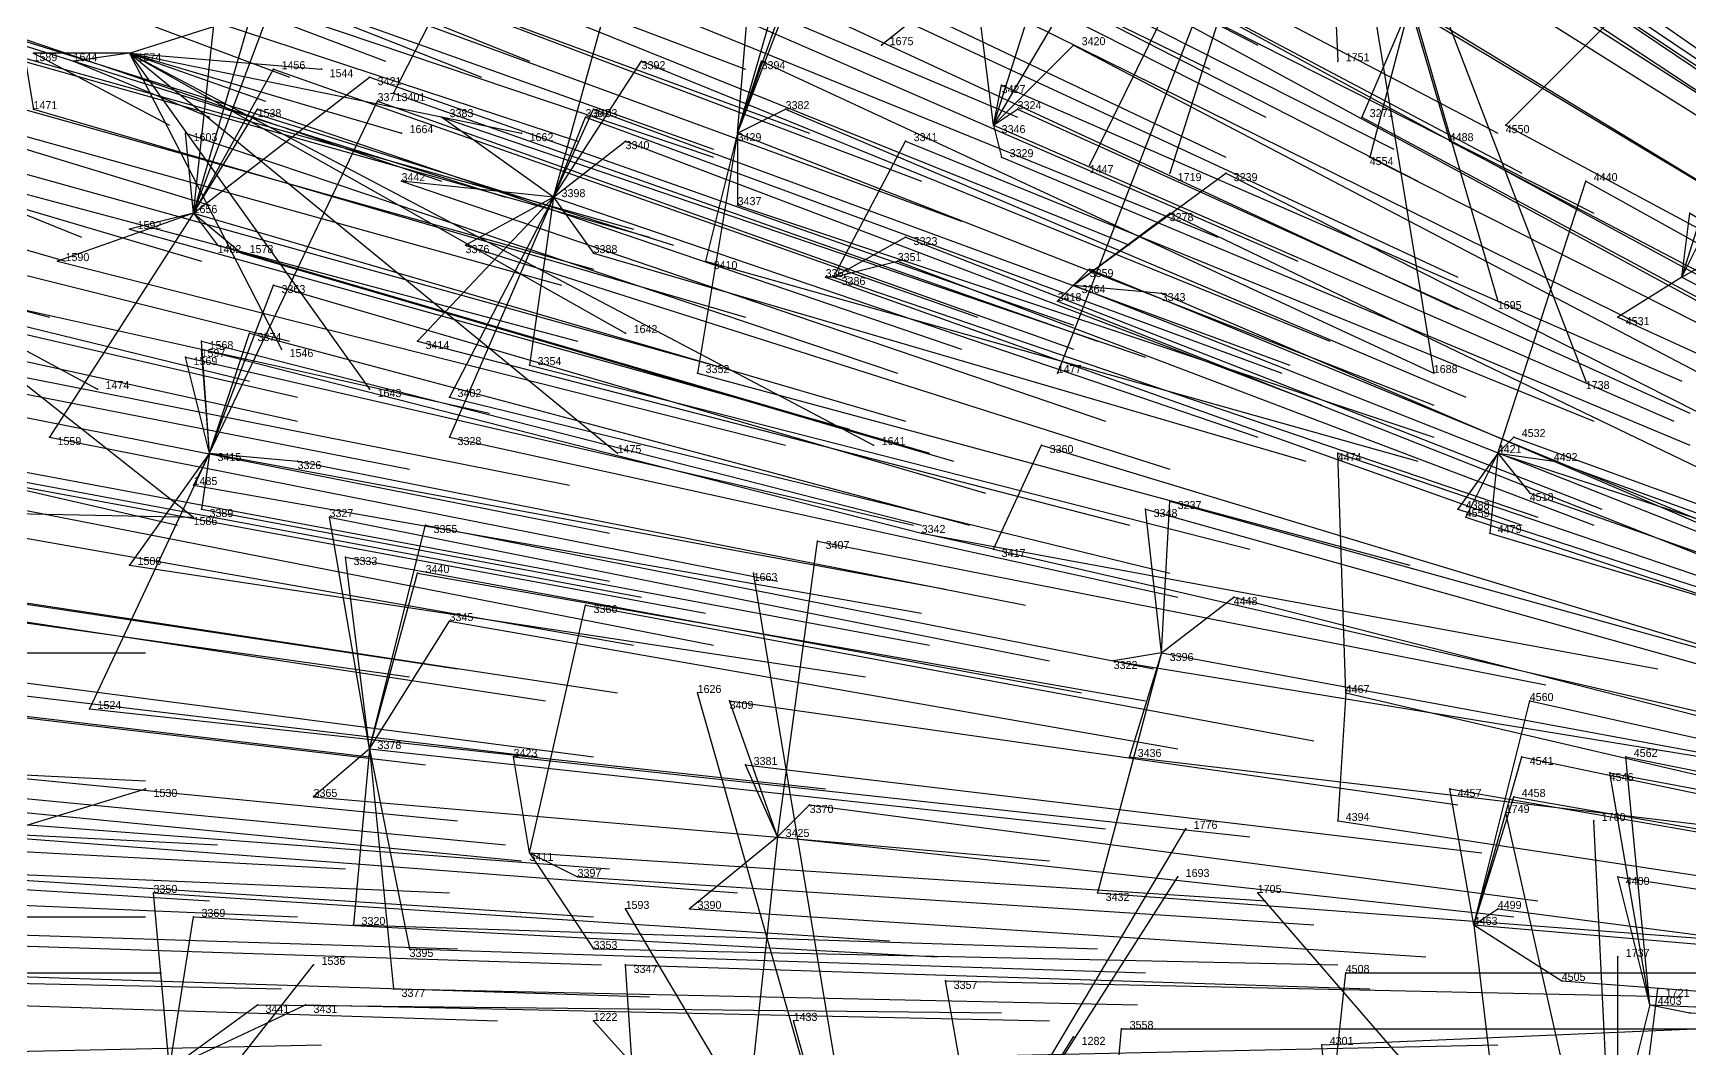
# Model space of a CAD drawing. Extents: x -0.5 to 0.59, y -0.5 to 0.58.
# Drawn here: x -0.388 to -0.181, y -0.0005 to 0.1265 of the extents above; entities that cross this region are included whole.
import ezdxf

# ---------------------------------------------------------------- set-up
doc = ezdxf.new("R2010")
doc.units = 0
for name, color, linetype in [('Facilities', 3, 'CONTINUOUS'), ('Facilities_lines', 3, 'CONTINUOUS'), ('Normals', 1, 'CONTINUOUS'), ('Source_points', 5, 'CONTINUOUS'), ('Text', 3, 'CONTINUOUS')]:
    doc.layers.add(name, color=color, linetype=linetype)

msp = doc.modelspace()

# ---------------------------------------------------------------- linework, layer by layer
at = {"layer": 'Facilities', "color": 3}
for p in [(-0.376, 0.124, -1.25), (-0.3, 0.114, -0.803), (-0.268, 0.115, -0.728), (-0.323, 0.106, -0.849), (-0.368, 0.104, -0.958), (-0.288, 0.096, -0.759), (-0.182, 0.096, -0.514), (-0.258, 0.095, -0.687), (-0.366, 0.074, -0.933), (-0.205, 0.074, -0.546), (-0.268, 0.062, -0.687), (-0.247, 0.049, -0.629), (-0.224, 0.044, -0.571), (-0.346, 0.037, -0.87), (-0.295, 0.026, -0.74), (-0.326, 0.024, -0.818), (-0.208, 0.015, -0.522), (-0.186, 0.005, -0.464)]:
    msp.add_point(p, dxfattribs=at)
at = {"layer": 'Facilities_lines', "color": 3}
for p, q in [((-0.318, 0.168, -0.898), (-0.343, 0.119, -0.906)), ((-0.227, 0.169, -1.25), (-0.282, 0.125, -1.25)), ((-0.227, 0.169, -1.25), (-0.26, 0.084, -1.25)), ((-0.227, 0.169, -1.25), (-0.256, 0.11, -1.25)), ((-0.227, 0.169, -1.25), (-0.246, 0.109, -1.25)), ((-0.227, 0.169, -1.25), (-0.213, 0.084, -1.25)), ((-0.227, 0.169, -1.25), (-0.205, 0.093, -1.25)), ((-0.227, 0.169, -1.25), (-0.194, 0.083, -1.25)), ((-0.227, 0.169, -1.25), (-0.225, 0.123, -1.25)), ((-0.368, 0.104, -0.958), (-0.35, 0.152, -0.955)), ((-0.3, 0.114, -0.803), (-0.285, 0.153, -0.807)), ((-0.3, 0.114, -0.803), (-0.297, 0.15, -0.832)), ((-0.392, 0.141, -1.04), (-0.388, 0.117, -1.014)), ((-0.368, 0.104, -0.958), (-0.364, 0.141, -0.976)), ((-0.178, 0.141, -0.568), (-0.204, 0.115, -0.586)), ((-0.268, 0.115, -0.728), (-0.261, 0.137, -0.737)), ((-0.268, 0.115, -0.728), (-0.255, 0.137, -0.724)), ((-0.368, 0.104, -0.958), (-0.359, 0.135, -0.959)), ((-0.323, 0.106, -0.849), (-0.315, 0.135, -0.858)), ((-0.3, 0.114, -0.803), (-0.294, 0.135, -0.81)), ((-0.376, 0.124, -1.25), (-0.354, 0.131, -1.25)), ((-0.3, 0.114, -0.803), (-0.294, 0.131, -0.805)), ((-0.268, 0.115, -0.728), (-0.27, 0.131, -0.749)), ((-0.216, 0.13, -0.63), (-0.222, 0.116, -0.625)), ((-0.216, 0.13, -0.63), (-0.221, 0.111, -0.618)), ((-0.216, 0.13, -0.63), (-0.211, 0.113, -0.6)), ((-0.268, 0.115, -0.728), (-0.258, 0.125, -0.717)), ((-0.376, 0.124, -1.25), (-0.388, 0.124, -1.25)), ((-0.376, 0.124, -1.25), (-0.383, 0.123, -1.25)), ((-0.376, 0.124, -1.25), (-0.315, 0.074, -1.25)), ((-0.376, 0.124, -1.25), (-0.357, 0.087, -1.25)), ((-0.376, 0.124, -1.25), (-0.352, 0.122, -1.25)), ((-0.376, 0.124, -1.25), (-0.283, 0.075, -1.25)), ((-0.376, 0.124, -1.25), (-0.314, 0.089, -1.25)), ((-0.376, 0.124, -1.25), (-0.346, 0.082, -1.25)), ((-0.376, 0.124, -1.25), (-0.327, 0.114, -1.25)), ((-0.376, 0.124, -1.25), (-0.342, 0.114, -1.25)), ((-0.323, 0.106, -0.849), (-0.312, 0.123, -0.838)), ((-0.3, 0.114, -0.803), (-0.297, 0.123, -0.804)), ((-0.368, 0.104, -0.958), (-0.358, 0.122, -0.945)), ((-0.368, 0.104, -0.958), (-0.346, 0.121, -0.916)), ((-0.268, 0.115, -0.728), (-0.267, 0.12, -0.732)), ((-0.368, 0.104, -0.958), (-0.36, 0.117, -0.946)), ((-0.366, 0.074, -0.933), (-0.345, 0.118, -0.913)), ((-0.323, 0.106, -0.849), (-0.337, 0.116, -0.89)), ((-0.323, 0.106, -0.849), (-0.318, 0.117, -0.847)), ((-0.323, 0.106, -0.849), (-0.319, 0.116, -0.85)), ((-0.3, 0.114, -0.803), (-0.294, 0.117, -0.792)), ((-0.268, 0.115, -0.728), (-0.265, 0.117, -0.725)), ((-0.368, 0.104, -0.958), (-0.369, 0.114, -0.964)), ((-0.3, 0.114, -0.803), (-0.305, 0.084, -0.791)), ((-0.3, 0.114, -0.803), (-0.304, 0.098, -0.798)), ((-0.3, 0.114, -0.803), (-0.3, 0.105, -0.796)), ((-0.268, 0.115, -0.728), (-0.267, 0.111, -0.722)), ((-0.182, 0.096, -0.514), (-0.176, 0.115, -0.524)), ((-0.323, 0.106, -0.849), (-0.314, 0.113, -0.835)), ((-0.288, 0.096, -0.759), (-0.279, 0.113, -0.752)), ((-0.323, 0.106, -0.849), (-0.342, 0.108, -0.897)), ((-0.258, 0.095, -0.687), (-0.239, 0.109, -0.656)), ((-0.205, 0.074, -0.546), (-0.194, 0.108, -0.554)), ((-0.323, 0.106, -0.849), (-0.34, 0.088, -0.878)), ((-0.323, 0.106, -0.849), (-0.336, 0.076, -0.86)), ((-0.323, 0.106, -0.849), (-0.336, 0.081, -0.863)), ((-0.323, 0.106, -0.849), (-0.334, 0.1, -0.873)), ((-0.323, 0.106, -0.849), (-0.326, 0.085, -0.842)), ((-0.323, 0.106, -0.849), (-0.318, 0.099, -0.833)), ((-0.368, 0.104, -0.958), (-0.386, 0.076, -0.983)), ((-0.368, 0.104, -0.958), (-0.385, 0.098, -0.992)), ((-0.368, 0.104, -0.958), (-0.376, 0.102, -0.974)), ((-0.368, 0.104, -0.958), (-0.365, 0.1, -0.947)), ((-0.368, 0.104, -0.958), (-0.362, 0.099, -0.937)), ((-0.258, 0.095, -0.687), (-0.246, 0.104, -0.668)), ((-0.182, 0.096, -0.514), (-0.178, 0.104, -0.515)), ((-0.182, 0.096, -0.514), (-0.181, 0.104, -0.521)), ((-0.288, 0.096, -0.759), (-0.279, 0.101, -0.741)), ((-0.182, 0.096, -0.514), (-0.175, 0.1, -0.504)), ((-0.288, 0.096, -0.759), (-0.28, 0.098, -0.742)), ((-0.406, 0.096, -1.25), (-0.38, 0.082, -1.25)), ((-0.406, 0.096, -1.25), (-0.368, 0.066, -1.25)), ((-0.288, 0.096, -0.759), (-0.289, 0.096, -0.762)), ((-0.258, 0.095, -0.687), (-0.256, 0.097, -0.685)), ((-0.182, 0.096, -0.514), (-0.19, 0.091, -0.526)), ((-0.366, 0.074, -0.933), (-0.358, 0.095, -0.925)), ((-0.258, 0.095, -0.687), (-0.26, 0.093, -0.691)), ((-0.258, 0.095, -0.687), (-0.247, 0.094, -0.661)), ((-0.366, 0.074, -0.933), (-0.367, 0.088, -0.942)), ((-0.366, 0.074, -0.933), (-0.367, 0.087, -0.944)), ((-0.366, 0.074, -0.933), (-0.361, 0.089, -0.929)), ((-0.366, 0.074, -0.933), (-0.369, 0.086, -0.947)), ((-0.268, 0.062, -0.687), (-0.262, 0.075, -0.68)), ((-0.205, 0.074, -0.546), (-0.203, 0.076, -0.541)), ((-0.366, 0.074, -0.933), (-0.381, 0.042, -0.958)), ((-0.366, 0.074, -0.933), (-0.376, 0.06, -0.951)), ((-0.366, 0.074, -0.933), (-0.368, 0.07, -0.938)), ((-0.366, 0.074, -0.933), (-0.367, 0.067, -0.932)), ((-0.366, 0.074, -0.933), (-0.355, 0.073, -0.906)), ((-0.224, 0.044, -0.571), (-0.225, 0.074, -0.592)), ((-0.205, 0.074, -0.546), (-0.21, 0.067, -0.55)), ((-0.205, 0.074, -0.546), (-0.209, 0.066, -0.549)), ((-0.205, 0.074, -0.546), (-0.206, 0.064, -0.539)), ((-0.205, 0.074, -0.546), (-0.198, 0.073, -0.528)), ((-0.205, 0.074, -0.546), (-0.201, 0.069, -0.531)), ((-0.247, 0.049, -0.629), (-0.249, 0.067, -0.644)), ((-0.247, 0.049, -0.629), (-0.246, 0.068, -0.638)), ((-0.346, 0.037, -0.87), (-0.351, 0.066, -0.894)), ((-0.346, 0.037, -0.87), (-0.339, 0.065, -0.862)), ((-0.295, 0.026, -0.74), (-0.29, 0.063, -0.741)), ((-0.268, 0.062, -0.687), (-0.277, 0.064, -0.711)), ((-0.346, 0.037, -0.87), (-0.349, 0.061, -0.884)), ((-0.346, 0.037, -0.87), (-0.34, 0.059, -0.863)), ((-0.282, -0.037, -1.25), (-0.298, 0.059, -1.25)), ((-0.247, 0.049, -0.629), (-0.238, 0.056, -0.611)), ((-0.326, 0.024, -0.818), (-0.319, 0.055, -0.809)), ((-0.346, 0.037, -0.87), (-0.336, 0.053, -0.851)), ((-0.247, 0.049, -0.629), (-0.255, 0.019, -0.638)), ((-0.247, 0.049, -0.629), (-0.253, 0.048, -0.644)), ((-0.247, 0.049, -0.629), (-0.251, 0.036, -0.633)), ((-0.282, -0.037, -1.25), (-0.305, 0.044, -1.25)), ((-0.224, 0.044, -0.571), (-0.225, 0.028, -0.566)), ((-0.295, 0.026, -0.74), (-0.301, 0.043, -0.761)), ((-0.208, 0.015, -0.522), (-0.201, 0.043, -0.515)), ((-0.346, 0.037, -0.87), (-0.353, 0.031, -0.887)), ((-0.346, 0.037, -0.87), (-0.348, 0.015, -0.87)), ((-0.346, 0.037, -0.87), (-0.343, 0.007, -0.857)), ((-0.346, 0.037, -0.87), (-0.341, 0.012, -0.854)), ((-0.326, 0.024, -0.818), (-0.328, 0.036, -0.826)), ((-0.208, 0.015, -0.522), (-0.202, 0.036, -0.512)), ((-0.186, 0.005, -0.464), (-0.189, 0.036, -0.48)), ((-0.295, 0.026, -0.74), (-0.299, 0.035, -0.752)), ((-0.186, 0.005, -0.464), (-0.191, 0.034, -0.486)), ((-0.42, 0.018, -1.25), (-0.374, 0.032, -1.25)), ((-0.208, 0.015, -0.522), (-0.211, 0.032, -0.532)), ((-0.295, 0.026, -0.74), (-0.291, 0.03, -0.732)), ((-0.208, 0.015, -0.522), (-0.203, 0.031, -0.512)), ((-0.19, -0.033, -1.25), (-0.204, 0.029, -1.25)), ((-0.282, -0.037, -1.25), (-0.244, 0.027, -1.25)), ((-0.19, -0.033, -1.25), (-0.193, 0.028, -1.25)), ((-0.295, 0.026, -0.74), (-0.306, 0.017, -0.766)), ((-0.295, 0.026, -0.74), (-0.298, -0.002, -0.745)), ((-0.326, 0.024, -0.818), (-0.318, 0.012, -0.796)), ((-0.326, 0.024, -0.818), (-0.32, 0.021, -0.802)), ((-0.282, -0.037, -1.25), (-0.245, 0.021, -1.25)), ((-0.186, 0.005, -0.464), (-0.19, 0.021, -0.478)), ((-0.371, -0.003, -0.928), (-0.373, 0.019, -0.935)), ((-0.19, -0.033, -1.25), (-0.235, 0.019, -1.25)), ((-0.282, -0.037, -1.25), (-0.314, 0.017, -1.25)), ((-0.208, 0.015, -0.522), (-0.205, 0.017, -0.515)), ((-0.371, -0.003, -0.928), (-0.368, 0.016, -0.921)), ((-0.208, 0.015, -0.522), (-0.206, -0.002, -0.514)), ((-0.208, 0.015, -0.522), (-0.197, 0.008, -0.493)), ((-0.19, -0.033, -1.25), (-0.19, 0.011, -1.25)), ((-0.39, -0.037, -1.25), (-0.353, 0.01, -1.25)), ((-0.311, -0.035, -0.782), (-0.314, 0.01, -0.784)), ((-0.226, -0.01, -0.566), (-0.224, 0.009, -0.561)), ((-0.267, -0.032, -0.671), (-0.274, 0.008, -0.684)), ((-0.19, -0.033, -1.25), (-0.185, 0.007, -1.25)), ((-0.371, -0.003, -0.928), (-0.354, 0.005, -0.885)), ((-0.371, -0.003, -0.928), (-0.36, 0.005, -0.9)), ((-0.186, 0.005, -0.464), (-0.191, -0.015, -0.478)), ((-0.186, 0.005, -0.464), (-0.181, 0.004, -0.453)), ((-0.282, -0.037, -1.25), (-0.318, 0.003, -1.25)), ((-0.282, -0.037, -1.25), (-0.293, 0.003, -1.25)), ((-0.282, -0.037, -1.25), (-0.258, 0.001, -1.25)), ((-0.254, -0.019, -0.637), (-0.252, 0.002, -0.63)), ((-0.226, -0.01, -0.566), (-0.227, 0, -0.566))]:
    msp.add_line(p, q, dxfattribs=at)
at = {"layer": 'Normals', "color": 1}
for p, q in [((-0.318, 0.168, -0.898), (-0.235, 0.125, -0.936)), ((-0.325, 0.163, -0.908), (-0.241, 0.122, -0.945)), ((-0.253, 0.162, -0.752), (-0.175, 0.113, -0.79)), ((-0.244, 0.16, -0.729), (-0.166, 0.11, -0.767)), ((-0.243, 0.161, -0.729), (-0.166, 0.11, -0.766)), ((-0.413, 0.158, -1.104), (-0.326, 0.123, -1.141)), ((-0.317, 0.158, -0.885), (-0.234, 0.116, -0.922)), ((-0.233, 0.159, -0.705), (-0.156, 0.107, -0.742)), ((-0.228, 0.158, -0.694), (-0.152, 0.105, -0.731)), ((-0.449, 0.156, -1.188), (-0.356, 0.121, -1.204)), ((-0.431, 0.156, -1.145), (-0.344, 0.123, -1.182)), ((-0.287, 0.157, -0.818), (-0.205, 0.114, -0.855)), ((-0.26, 0.156, -0.757), (-0.18, 0.108, -0.795)), ((-0.418, 0.155, -1.115), (-0.332, 0.121, -1.153)), ((-0.386, 0.155, -1.04), (-0.299, 0.122, -1.077)), ((-0.301, 0.154, -0.845), (-0.218, 0.112, -0.882)), ((-0.229, 0.155, -0.691), (-0.152, 0.103, -0.728)), ((-0.35, 0.152, -0.955), (-0.265, 0.116, -0.992)), ((-0.285, 0.153, -0.807), (-0.202, 0.109, -0.844)), ((-0.323, 0.151, -0.89), (-0.239, 0.111, -0.928)), ((-0.297, 0.15, -0.832), (-0.215, 0.108, -0.87)), ((-0.378, 0.146, -1.014), (-0.291, 0.114, -1.051)), ((-0.276, 0.146, -0.78), (-0.193, 0.104, -0.817)), ((-0.39, 0.143, -1.039), (-0.303, 0.112, -1.077)), ((-0.408, 0.142, -1.08), (-0.32, 0.113, -1.117)), ((-0.392, 0.141, -1.04), (-0.303, 0.111, -1.077)), ((-0.364, 0.141, -0.976), (-0.277, 0.108, -1.013)), ((-0.471, 0.137, -1.227), (-0.382, 0.101, -1.2)), ((-0.425, 0.138, -1.116), (-0.337, 0.108, -1.154)), ((-0.261, 0.137, -0.737), (-0.18, 0.093, -0.776)), ((-0.255, 0.137, -0.724), (-0.174, 0.093, -0.762)), ((-0.202, 0.137, -0.61), (-0.124, 0.085, -0.647)), ((-0.359, 0.135, -0.959), (-0.272, 0.103, -0.995)), ((-0.338, 0.135, -0.909), (-0.251, 0.1, -0.946)), ((-0.326, 0.136, -0.882), (-0.24, 0.101, -0.919)), ((-0.315, 0.135, -0.858), (-0.23, 0.098, -0.894)), ((-0.294, 0.135, -0.81), (-0.21, 0.096, -0.847)), ((-0.461, 0.134, -1.201), (-0.366, 0.105, -1.211)), ((-0.418, 0.134, -1.097), (-0.329, 0.106, -1.134)), ((-0.294, 0.131, -0.805), (-0.21, 0.092, -0.841)), ((-0.27, 0.131, -0.749), (-0.187, 0.09, -0.787)), ((-0.216, 0.13, -0.63), (-0.137, 0.082, -0.668)), ((-0.402, 0.127, -1.054), (-0.313, 0.102, -1.091)), ((-0.397, 0.128, -1.042), (-0.308, 0.1, -1.079)), ((-0.478, 0.125, -1.234), (-0.384, 0.098, -1.213)), ((-0.462, 0.126, -1.196), (-0.367, 0.098, -1.212)), ((-0.4, 0.126, -1.049), (-0.311, 0.101, -1.086)), ((-0.282, 0.125, -1.25), (-0.282, 0.125, -1.15)), ((-0.258, 0.125, -0.717), (-0.176, 0.082, -0.755)), ((-0.388, 0.124, -1.25), (-0.371, 0.115, -1.152)), ((-0.383, 0.123, -1.25), (-0.366, 0.116, -1.152)), ((-0.376, 0.124, -1.25), (-0.359, 0.118, -1.152)), ((-0.312, 0.123, -0.838), (-0.226, 0.088, -0.876)), ((-0.297, 0.123, -0.804), (-0.213, 0.084, -0.84)), ((-0.225, 0.123, -1.25), (-0.225, 0.123, -1.15)), ((-0.407, 0.122, -1.063), (-0.318, 0.097, -1.101)), ((-0.358, 0.122, -0.945), (-0.27, 0.091, -0.982)), ((-0.352, 0.122, -1.25), (-0.352, 0.122, -1.15)), ((-0.346, 0.121, -0.916), (-0.258, 0.09, -0.954)), ((-0.412, 0.12, -1.072), (-0.322, 0.095, -1.109)), ((-0.343, 0.119, -0.906), (-0.255, 0.088, -0.943)), ((-0.267, 0.12, -0.732), (-0.182, 0.083, -0.77)), ((-0.388, 0.117, -1.014), (-0.299, 0.091, -1.05)), ((-0.36, 0.117, -0.946), (-0.272, 0.087, -0.983)), ((-0.345, 0.118, -0.913), (-0.258, 0.087, -0.95)), ((-0.337, 0.116, -0.89), (-0.249, 0.086, -0.928)), ((-0.319, 0.116, -0.85), (-0.232, 0.084, -0.886)), ((-0.318, 0.117, -0.847), (-0.231, 0.085, -0.884)), ((-0.294, 0.117, -0.792), (-0.209, 0.081, -0.829)), ((-0.265, 0.117, -0.725), (-0.181, 0.079, -0.763)), ((-0.222, 0.116, -0.625), (-0.14, 0.072, -0.662)), ((-0.479, 0.115, -1.232), (-0.386, 0.091, -1.206)), ((-0.369, 0.114, -0.964), (-0.28, 0.084, -1.001)), ((-0.342, 0.114, -1.25), (-0.342, 0.114, -1.15)), ((-0.327, 0.114, -1.25), (-0.327, 0.114, -1.15)), ((-0.3, 0.114, -0.803), (-0.213, 0.08, -0.839)), ((-0.268, 0.115, -0.728), (-0.183, 0.078, -0.766)), ((-0.204, 0.115, -0.586), (-0.122, 0.071, -0.623)), ((-0.41, 0.112, -1.062), (-0.32, 0.088, -1.099)), ((-0.314, 0.113, -0.835), (-0.227, 0.08, -0.872)), ((-0.279, 0.113, -0.752), (-0.193, 0.078, -0.79)), ((-0.211, 0.113, -0.6), (-0.129, 0.07, -0.636)), ((-0.448, 0.111, -1.155), (-0.356, 0.088, -1.187)), ((-0.393, 0.11, -1.02), (-0.303, 0.085, -1.057)), ((-0.267, 0.111, -0.722), (-0.181, 0.075, -0.76)), ((-0.256, 0.11, -1.25), (-0.256, 0.11, -1.15)), ((-0.221, 0.111, -0.618), (-0.138, 0.069, -0.655)), ((-0.342, 0.108, -0.897), (-0.254, 0.078, -0.935)), ((-0.246, 0.109, -1.25), (-0.246, 0.109, -1.15)), ((-0.239, 0.109, -0.656), (-0.156, 0.067, -0.695)), ((-0.194, 0.108, -0.554), (-0.113, 0.063, -0.592)), ((-0.455, 0.106, -1.168), (-0.361, 0.083, -1.194)), ((-0.323, 0.106, -0.849), (-0.235, 0.076, -0.886)), ((-0.368, 0.104, -0.958), (-0.279, 0.078, -0.994)), ((-0.3, 0.105, -0.796), (-0.213, 0.076, -0.834)), ((-0.246, 0.104, -0.668), (-0.163, 0.064, -0.707)), ((-0.181, 0.104, -0.521), (-0.101, 0.057, -0.558)), ((-0.446, 0.102, -1.143), (-0.355, 0.081, -1.18)), ((-0.376, 0.102, -0.974), (-0.286, 0.077, -1.01)), ((-0.365, 0.1, -0.947), (-0.276, 0.074, -0.984)), ((-0.334, 0.1, -0.873), (-0.246, 0.072, -0.91)), ((-0.279, 0.101, -0.741), (-0.192, 0.067, -0.778)), ((-0.446, 0.098, -1.14), (-0.355, 0.078, -1.177)), ((-0.421, 0.099, -1.082), (-0.331, 0.079, -1.12)), ((-0.385, 0.098, -0.992), (-0.294, 0.075, -1.029)), ((-0.362, 0.099, -0.937), (-0.273, 0.073, -0.975)), ((-0.318, 0.099, -0.833), (-0.229, 0.073, -0.871)), ((-0.304, 0.098, -0.798), (-0.215, 0.073, -0.837)), ((-0.28, 0.098, -0.742), (-0.193, 0.065, -0.779)), ((-0.289, 0.096, -0.762), (-0.202, 0.065, -0.8)), ((-0.288, 0.096, -0.759), (-0.2, 0.066, -0.796)), ((-0.256, 0.097, -0.685), (-0.171, 0.062, -0.723)), ((-0.182, 0.096, -0.514), (-0.1, 0.053, -0.552)), ((-0.358, 0.095, -0.925), (-0.269, 0.069, -0.963)), ((-0.258, 0.095, -0.687), (-0.172, 0.061, -0.724)), ((-0.247, 0.094, -0.661), (-0.163, 0.058, -0.7)), ((-0.26, 0.093, -0.691), (-0.174, 0.059, -0.729)), ((-0.205, 0.093, -1.25), (-0.205, 0.093, -1.15)), ((-0.433, 0.09, -1.105), (-0.341, 0.072, -1.141)), ((-0.19, 0.091, -0.526), (-0.105, 0.052, -0.563)), ((-0.466, 0.087, -1.186), (-0.37, 0.065, -1.2)), ((-0.412, 0.088, -1.054), (-0.321, 0.07, -1.091)), ((-0.367, 0.088, -0.942), (-0.277, 0.065, -0.98)), ((-0.367, 0.087, -0.944), (-0.277, 0.064, -0.981)), ((-0.361, 0.089, -0.929), (-0.271, 0.065, -0.966)), ((-0.357, 0.087, -1.25), (-0.357, 0.087, -1.15)), ((-0.34, 0.088, -0.878), (-0.251, 0.065, -0.917)), ((-0.314, 0.089, -1.25), (-0.314, 0.089, -1.15)), ((-0.369, 0.086, -0.947), (-0.278, 0.065, -0.984)), ((-0.326, 0.085, -0.842), (-0.236, 0.062, -0.88)), ((-0.305, 0.084, -0.791), (-0.216, 0.06, -0.829)), ((-0.26, 0.084, -1.25), (-0.26, 0.084, -1.15)), ((-0.213, 0.084, -1.25), (-0.213, 0.084, -1.15)), ((-0.194, 0.083, -1.25), (-0.194, 0.083, -1.15)), ((-0.407, 0.082, -1.038), (-0.316, 0.064, -1.075)), ((-0.38, 0.082, -1.25), (-0.38, 0.082, -1.15)), ((-0.346, 0.082, -1.25), (-0.346, 0.082, -1.15)), ((-0.336, 0.081, -0.863), (-0.246, 0.059, -0.901)), ((-0.407, 0.075, -1.035), (-0.316, 0.058, -1.072)), ((-0.386, 0.076, -0.983), (-0.295, 0.058, -1.02)), ((-0.336, 0.076, -0.86), (-0.245, 0.056, -0.898)), ((-0.283, 0.075, -1.25), (-0.283, 0.075, -1.15)), ((-0.262, 0.075, -0.68), (-0.173, 0.048, -0.719)), ((-0.203, 0.076, -0.541), (-0.115, 0.044, -0.577)), ((-0.403, 0.073, -1.025), (-0.312, 0.056, -1.062)), ((-0.366, 0.074, -0.933), (-0.274, 0.057, -0.97)), ((-0.355, 0.073, -0.906), (-0.264, 0.055, -0.944)), ((-0.315, 0.074, -1.25), (-0.315, 0.074, -1.15)), ((-0.225, 0.074, -0.592), (-0.137, 0.044, -0.629)), ((-0.205, 0.074, -0.546), (-0.117, 0.045, -0.582)), ((-0.198, 0.073, -0.528), (-0.11, 0.041, -0.564)), ((-0.396, 0.071, -1.005), (-0.304, 0.054, -1.042)), ((-0.368, 0.07, -0.938), (-0.277, 0.054, -0.974)), ((-0.201, 0.069, -0.531), (-0.113, 0.038, -0.567)), ((-0.466, 0.068, -1.177), (-0.368, 0.066, -1.197)), ((-0.395, 0.068, -1.001), (-0.303, 0.05, -1.037)), ((-0.367, 0.067, -0.932), (-0.276, 0.05, -0.969)), ((-0.249, 0.067, -0.644), (-0.16, 0.042, -0.682)), ((-0.246, 0.068, -0.638), (-0.156, 0.043, -0.674)), ((-0.21, 0.067, -0.55), (-0.121, 0.038, -0.586)), ((-0.404, 0.066, -1.023), (-0.313, 0.05, -1.06)), ((-0.368, 0.066, -1.25), (-0.368, 0.066, -1.15)), ((-0.351, 0.066, -0.894), (-0.261, 0.048, -0.932)), ((-0.339, 0.065, -0.862), (-0.248, 0.047, -0.9)), ((-0.209, 0.066, -0.549), (-0.121, 0.037, -0.585)), ((-0.29, 0.063, -0.741), (-0.199, 0.045, -0.779)), ((-0.277, 0.064, -0.711), (-0.185, 0.047, -0.747)), ((-0.206, 0.064, -0.539), (-0.116, 0.037, -0.575)), ((-0.428, 0.061, -1.08), (-0.335, 0.047, -1.116)), ((-0.349, 0.061, -0.884), (-0.257, 0.044, -0.922)), ((-0.268, 0.062, -0.687), (-0.177, 0.041, -0.725)), ((-0.433, 0.059, -1.093), (-0.341, 0.046, -1.13)), ((-0.407, 0.058, -1.027), (-0.315, 0.044, -1.065)), ((-0.376, 0.06, -0.951), (-0.284, 0.046, -0.989)), ((-0.34, 0.059, -0.863), (-0.249, 0.043, -0.901)), ((-0.298, 0.059, -1.25), (-0.298, 0.059, -1.15)), ((-0.416, 0.057, -1.05), (-0.324, 0.043, -1.086)), ((-0.238, 0.056, -0.611), (-0.148, 0.033, -0.648)), ((-0.319, 0.055, -0.809), (-0.228, 0.038, -0.846)), ((-0.336, 0.053, -0.851), (-0.245, 0.037, -0.89)), ((-0.473, 0.049, -1.19), (-0.374, 0.049, -1.198)), ((-0.41, 0.048, -1.031), (-0.318, 0.036, -1.069)), ((-0.253, 0.048, -0.644), (-0.161, 0.033, -0.681)), ((-0.247, 0.049, -0.629), (-0.155, 0.032, -0.665)), ((-0.439, 0.047, -1.103), (-0.346, 0.036, -1.14)), ((-0.432, 0.046, -1.085), (-0.339, 0.035, -1.122)), ((-0.417, 0.047, -1.049), (-0.325, 0.036, -1.086)), ((-0.305, 0.044, -1.25), (-0.305, 0.044, -1.15)), ((-0.224, 0.044, -0.571), (-0.134, 0.023, -0.608)), ((-0.381, 0.042, -0.958), (-0.289, 0.032, -0.996)), ((-0.301, 0.043, -0.761), (-0.21, 0.03, -0.8)), ((-0.201, 0.043, -0.515), (-0.111, 0.023, -0.552)), ((-0.473, 0.038, -1.186), (-0.374, 0.033, -1.2)), ((-0.427, 0.037, -1.071), (-0.335, 0.028, -1.108)), ((-0.346, 0.037, -0.87), (-0.254, 0.027, -0.907)), ((-0.328, 0.036, -0.826), (-0.236, 0.026, -0.864)), ((-0.251, 0.036, -0.633), (-0.158, 0.025, -0.669)), ((-0.202, 0.036, -0.512), (-0.111, 0.017, -0.55)), ((-0.189, 0.036, -0.48), (-0.098, 0.018, -0.517)), ((-0.422, 0.034, -1.057), (-0.329, 0.025, -1.095)), ((-0.299, 0.035, -0.752), (-0.207, 0.024, -0.791)), ((-0.191, 0.034, -0.486), (-0.1, 0.017, -0.523)), ((-0.419, 0.032, -1.052), (-0.327, 0.023, -1.089)), ((-0.374, 0.032, -1.25), (-0.374, 0.032, -1.15)), ((-0.211, 0.032, -0.532), (-0.119, 0.016, -0.569)), ((-0.461, 0.03, -1.155), (-0.365, 0.025, -1.183)), ((-0.408, 0.029, -1.024), (-0.316, 0.022, -1.062)), ((-0.353, 0.031, -0.887), (-0.261, 0.023, -0.924)), ((-0.291, 0.03, -0.732), (-0.2, 0.018, -0.771)), ((-0.204, 0.029, -1.25), (-0.204, 0.029, -1.15)), ((-0.203, 0.031, -0.512), (-0.111, 0.015, -0.55)), ((-0.442, 0.027, -1.107), (-0.349, 0.022, -1.143)), ((-0.244, 0.027, -1.25), (-0.244, 0.027, -1.15)), ((-0.225, 0.028, -0.566), (-0.133, 0.014, -0.603)), ((-0.193, 0.028, -1.25), (-0.193, 0.028, -1.15)), ((-0.392, 0.026, -0.983), (-0.3, 0.019, -1.021)), ((-0.295, 0.026, -0.74), (-0.203, 0.016, -0.779)), ((-0.462, 0.024, -1.156), (-0.366, 0.018, -1.184)), ((-0.429, 0.023, -1.074), (-0.336, 0.019, -1.112)), ((-0.326, 0.024, -0.818), (-0.234, 0.018, -0.855)), ((-0.411, 0.022, -1.028), (-0.318, 0.016, -1.066)), ((-0.32, 0.021, -0.802), (-0.228, 0.015, -0.839)), ((-0.245, 0.021, -1.25), (-0.245, 0.021, -1.15)), ((-0.19, 0.021, -0.478), (-0.098, 0.007, -0.514)), ((-0.448, 0.02, -1.122), (-0.355, 0.016, -1.158)), ((-0.373, 0.019, -0.935), (-0.281, 0.013, -0.971)), ((-0.255, 0.019, -0.638), (-0.162, 0.012, -0.675)), ((-0.235, 0.019, -1.25), (-0.235, 0.019, -1.15)), ((-0.314, 0.017, -1.25), (-0.314, 0.017, -1.15)), ((-0.306, 0.017, -0.766), (-0.214, 0.011, -0.804)), ((-0.205, 0.017, -0.515), (-0.113, 0.005, -0.552)), ((-0.473, 0.016, -1.184), (-0.374, 0.016, -1.195)), ((-0.428, 0.015, -1.071), (-0.335, 0.012, -1.108)), ((-0.368, 0.016, -0.921), (-0.275, 0.011, -0.958)), ((-0.348, 0.015, -0.87), (-0.255, 0.012, -0.907)), ((-0.208, 0.015, -0.522), (-0.115, 0.007, -0.558)), ((-0.409, 0.013, -1.023), (-0.317, 0.01, -1.061)), ((-0.341, 0.012, -0.854), (-0.249, 0.009, -0.891)), ((-0.318, 0.012, -0.796), (-0.225, 0.01, -0.833)), ((-0.19, 0.011, -1.25), (-0.19, 0.011, -1.15)), ((-0.471, 0.009, -1.178), (-0.372, 0.009, -1.193)), ((-0.45, 0.009, -1.124), (-0.357, 0.007, -1.161)), ((-0.404, 0.009, -1.009), (-0.311, 0.006, -1.047)), ((-0.353, 0.01, -1.25), (-0.353, 0.01, -1.15)), ((-0.314, 0.01, -0.784), (-0.221, 0.007, -0.822)), ((-0.224, 0.009, -0.561), (-0.132, 0.009, -0.599)), ((-0.343, 0.007, -0.857), (-0.25, 0.005, -0.894)), ((-0.274, 0.008, -0.684), (-0.182, 0.006, -0.724)), ((-0.197, 0.008, -0.493), (-0.104, 0.001, -0.53)), ((-0.185, 0.007, -1.25), (-0.185, 0.007, -1.15)), ((-0.423, 0.006, -1.057), (-0.33, 0.003, -1.094)), ((-0.36, 0.005, -0.9), (-0.267, 0.004, -0.938)), ((-0.354, 0.005, -0.885), (-0.261, 0.003, -0.922)), ((-0.186, 0.005, -0.464), (-0.094, 0.001, -0.503)), ((-0.318, 0.003, -1.25), (-0.318, 0.003, -1.15)), ((-0.293, 0.003, -1.25), (-0.293, 0.003, -1.15)), ((-0.227, 0, -0.566), (-0.134, 0.004, -0.604)), ((-0.181, 0.004, -0.453), (-0.089, 0, -0.491)), ((-0.445, -0.002, -1.113), (-0.352, 0, -1.15)), ((-0.298, -0.002, -0.745), (-0.205, 0, -0.783)), ((-0.258, 0.001, -1.25), (-0.258, 0.001, -1.15)), ((-0.252, 0.002, -0.63), (-0.159, 0.002, -0.666))]:
    msp.add_line(p, q, dxfattribs=at)
at = {"layer": 'Source_points', "color": 5}
for p in [(-0.282, 0.125, -1.25), (-0.258, 0.125, -0.717), (-0.388, 0.124, -1.25), (-0.383, 0.123, -1.25), (-0.312, 0.123, -0.838), (-0.297, 0.123, -0.804), (-0.225, 0.123, -1.25), (-0.358, 0.122, -0.945), (-0.352, 0.122, -1.25), (-0.346, 0.121, -0.916), (-0.343, 0.119, -0.906), (-0.267, 0.12, -0.732), (-0.388, 0.117, -1.014), (-0.36, 0.117, -0.946), (-0.345, 0.118, -0.913), (-0.337, 0.116, -0.89), (-0.319, 0.116, -0.85), (-0.318, 0.117, -0.847), (-0.294, 0.117, -0.792), (-0.265, 0.117, -0.725), (-0.222, 0.116, -0.625), (-0.369, 0.114, -0.964), (-0.342, 0.114, -1.25), (-0.327, 0.114, -1.25), (-0.204, 0.115, -0.586), (-0.314, 0.113, -0.835), (-0.279, 0.113, -0.752), (-0.211, 0.113, -0.6), (-0.267, 0.111, -0.722), (-0.256, 0.11, -1.25), (-0.221, 0.111, -0.618), (-0.342, 0.108, -0.897), (-0.246, 0.109, -1.25), (-0.239, 0.109, -0.656), (-0.194, 0.108, -0.554), (-0.3, 0.105, -0.796), (-0.246, 0.104, -0.668), (-0.181, 0.104, -0.521), (-0.376, 0.102, -0.974), (-0.365, 0.1, -0.947), (-0.334, 0.1, -0.873), (-0.279, 0.101, -0.741), (-0.385, 0.098, -0.992), (-0.362, 0.099, -0.937), (-0.318, 0.099, -0.833), (-0.304, 0.098, -0.798), (-0.28, 0.098, -0.742), (-0.289, 0.096, -0.762), (-0.256, 0.097, -0.685), (-0.358, 0.095, -0.925), (-0.247, 0.094, -0.661), (-0.26, 0.093, -0.691), (-0.205, 0.093, -1.25), (-0.19, 0.091, -0.526), (-0.367, 0.088, -0.942), (-0.367, 0.087, -0.944), (-0.361, 0.089, -0.929), (-0.357, 0.087, -1.25), (-0.34, 0.088, -0.878), (-0.314, 0.089, -1.25), (-0.369, 0.086, -0.947), (-0.326, 0.085, -0.842), (-0.305, 0.084, -0.791), (-0.26, 0.084, -1.25), (-0.213, 0.084, -1.25), (-0.194, 0.083, -1.25), (-0.38, 0.082, -1.25), (-0.346, 0.082, -1.25), (-0.336, 0.081, -0.863), (-0.386, 0.076, -0.983), (-0.336, 0.076, -0.86), (-0.283, 0.075, -1.25), (-0.262, 0.075, -0.68), (-0.203, 0.076, -0.541), (-0.355, 0.073, -0.906), (-0.315, 0.074, -1.25), (-0.225, 0.074, -0.592), (-0.198, 0.073, -0.528), (-0.368, 0.07, -0.938), (-0.201, 0.069, -0.531), (-0.367, 0.067, -0.932), (-0.249, 0.067, -0.644), (-0.246, 0.068, -0.638), (-0.21, 0.067, -0.55), (-0.368, 0.066, -1.25), (-0.351, 0.066, -0.894), (-0.339, 0.065, -0.862), (-0.209, 0.066, -0.549), (-0.29, 0.063, -0.741), (-0.277, 0.064, -0.711), (-0.206, 0.064, -0.539), (-0.349, 0.061, -0.884), (-0.376, 0.06, -0.951), (-0.34, 0.059, -0.863), (-0.298, 0.059, -1.25), (-0.238, 0.056, -0.611), (-0.319, 0.055, -0.809), (-0.336, 0.053, -0.851), (-0.253, 0.048, -0.644), (-0.305, 0.044, -1.25), (-0.381, 0.042, -0.958), (-0.301, 0.043, -0.761), (-0.201, 0.043, -0.515), (-0.328, 0.036, -0.826), (-0.251, 0.036, -0.633), (-0.202, 0.036, -0.512), (-0.189, 0.036, -0.48), (-0.299, 0.035, -0.752), (-0.191, 0.034, -0.486), (-0.374, 0.032, -1.25), (-0.211, 0.032, -0.532), (-0.353, 0.031, -0.887), (-0.291, 0.03, -0.732), (-0.204, 0.029, -1.25), (-0.203, 0.031, -0.512), (-0.244, 0.027, -1.25), (-0.225, 0.028, -0.566), (-0.193, 0.028, -1.25), (-0.32, 0.021, -0.802), (-0.245, 0.021, -1.25), (-0.19, 0.021, -0.478), (-0.373, 0.019, -0.935), (-0.255, 0.019, -0.638), (-0.235, 0.019, -1.25), (-0.314, 0.017, -1.25), (-0.306, 0.017, -0.766), (-0.205, 0.017, -0.515), (-0.368, 0.016, -0.921), (-0.348, 0.015, -0.87), (-0.341, 0.012, -0.854), (-0.318, 0.012, -0.796), (-0.19, 0.011, -1.25), (-0.353, 0.01, -1.25), (-0.314, 0.01, -0.784), (-0.224, 0.009, -0.561), (-0.343, 0.007, -0.857), (-0.274, 0.008, -0.684), (-0.197, 0.008, -0.493), (-0.185, 0.007, -1.25), (-0.36, 0.005, -0.9), (-0.354, 0.005, -0.885), (-0.318, 0.003, -1.25), (-0.293, 0.003, -1.25), (-0.181, 0.004, -0.453), (-0.258, 0.001, -1.25), (-0.252, 0.002, -0.63), (-0.227, 0, -0.566)]:
    msp.add_point(p, dxfattribs=at)

# ---------------------------------------------------------------- texts
at = {"layer": 'Text', "color": 3}
for s, p in [('1675', (-0.281, 0.125, -1.25)), ('3420', (-0.257, 0.125, -0.717)), ('1589', (-0.388, 0.123, -1.25)), ('1644', (-0.383, 0.123, -1.25)), ('1574', (-0.375, 0.123, -1.25)), ('1456', (-0.357, 0.122, -0.945)), ('3392', (-0.312, 0.122, -0.838)), ('3394', (-0.297, 0.122, -0.804)), ('1751', (-0.224, 0.123, -1.25)), ('1544', (-0.351, 0.121, -1.25)), ('3421', (-0.345, 0.12, -0.916)), ('3371', (-0.345, 0.118, -0.913)), ('3401', (-0.342, 0.118, -0.906)), ('3427', (-0.267, 0.119, -0.732)), ('1471', (-0.388, 0.117, -1.014)), ('1538', (-0.36, 0.116, -0.946)), ('3383', (-0.336, 0.116, -0.89)), ('3391', (-0.319, 0.116, -0.85)), ('3403', (-0.318, 0.116, -0.847)), ('3382', (-0.294, 0.117, -0.792)), ('3324', (-0.265, 0.117, -0.725)), ('3271', (-0.221, 0.116, -0.625)), ('1603', (-0.368, 0.113, -0.964)), ('1664', (-0.341, 0.114, -1.25)), ('1662', (-0.326, 0.113, -1.25)), ('3429', (-0.3, 0.113, -0.803)), ('3341', (-0.278, 0.113, -0.752)), ('3346', (-0.267, 0.114, -0.728)), ('4488', (-0.211, 0.113, -0.6)), ('4550', (-0.204, 0.114, -0.586)), ('3340', (-0.314, 0.112, -0.835)), ('3329', (-0.266, 0.111, -0.722)), ('1447', (-0.256, 0.109, -1.25)), ('4554', (-0.221, 0.11, -0.618)), ('3442', (-0.342, 0.108, -0.897)), ('1719', (-0.245, 0.108, -1.25)), ('3239', (-0.238, 0.108, -0.656)), ('4440', (-0.193, 0.108, -0.554)), ('3398', (-0.322, 0.106, -0.849)), ('3437', (-0.3, 0.105, -0.796)), ('1656', (-0.368, 0.104, -0.958)), ('3278', (-0.246, 0.103, -0.668)), ('1592', (-0.375, 0.102, -0.974)), ('1482', (-0.365, 0.099, -0.947)), ('1578', (-0.361, 0.099, -0.937)), ('3376', (-0.334, 0.099, -0.873)), ('3388', (-0.318, 0.099, -0.833)), ('3323', (-0.278, 0.1, -0.741)), ('1590', (-0.384, 0.098, -0.992)), ('3410', (-0.303, 0.097, -0.798)), ('3351', (-0.28, 0.098, -0.742)), ('3362', (-0.289, 0.096, -0.762)), ('3386', (-0.287, 0.095, -0.759)), ('3359', (-0.256, 0.096, -0.685)), ('3363', (-0.357, 0.094, -0.925)), ('3418', (-0.26, 0.093, -0.691)), ('3364', (-0.257, 0.094, -0.687)), ('3343', (-0.247, 0.093, -0.661)), ('1695', (-0.205, 0.092, -1.25)), ('1642', (-0.313, 0.089, -1.25)), ('4531', (-0.189, 0.09, -0.526)), ('1597', (-0.367, 0.086, -0.944)), ('1568', (-0.366, 0.087, -0.942)), ('3374', (-0.36, 0.088, -0.929)), ('1546', (-0.356, 0.086, -1.25)), ('3414', (-0.339, 0.087, -0.878)), ('1569', (-0.368, 0.085, -0.947)), ('3354', (-0.325, 0.085, -0.842)), ('3352', (-0.304, 0.084, -0.791)), ('1477', (-0.26, 0.084, -1.25)), ('1688', (-0.213, 0.084, -1.25)), ('1474', (-0.379, 0.082, -1.25)), ('1738', (-0.194, 0.082, -1.25)), ('1643', (-0.345, 0.081, -1.25)), ('3402', (-0.335, 0.081, -0.863)), ('4532', (-0.202, 0.076, -0.541)), ('1559', (-0.385, 0.075, -0.983)), ('3328', (-0.335, 0.075, -0.86)), ('1475', (-0.315, 0.074, -1.25)), ('1641', (-0.282, 0.075, -1.25)), ('3360', (-0.261, 0.074, -0.68)), ('4421', (-0.205, 0.074, -0.546)), ('3415', (-0.365, 0.073, -0.933)), ('3326', (-0.355, 0.072, -0.906)), ('4474', (-0.225, 0.073, -0.592)), ('4492', (-0.198, 0.073, -0.528)), ('1485', (-0.368, 0.07, -0.938)), ('4518', (-0.201, 0.068, -0.531)), ('3389', (-0.366, 0.066, -0.932)), ('3327', (-0.351, 0.066, -0.894)), ('3348', (-0.248, 0.066, -0.644)), ('3237', (-0.245, 0.067, -0.638)), ('4388', (-0.209, 0.067, -0.55)), ('4559', (-0.209, 0.066, -0.549)), ('1586', (-0.368, 0.065, -1.25)), ('3355', (-0.338, 0.064, -0.862)), ('3342', (-0.277, 0.064, -0.711)), ('4479', (-0.205, 0.064, -0.539)), ('3407', (-0.289, 0.062, -0.741)), ('1506', (-0.375, 0.06, -0.951)), ('3333', (-0.348, 0.06, -0.884)), ('3417', (-0.267, 0.061, -0.687)), ('3440', (-0.339, 0.059, -0.863)), ('1663', (-0.298, 0.058, -1.25)), ('4448', (-0.238, 0.055, -0.611)), ('3345', (-0.336, 0.053, -0.851)), ('3366', (-0.318, 0.054, -0.809)), ('3322', (-0.253, 0.047, -0.644)), ('3396', (-0.246, 0.048, -0.629)), ('1626', (-0.305, 0.044, -1.25)), ('4467', (-0.224, 0.044, -0.571)), ('4560', (-0.201, 0.043, -0.515)), ('1524', (-0.38, 0.042, -0.958)), ('3409', (-0.301, 0.042, -0.761)), ('3378', (-0.345, 0.037, -0.87)), ('3423', (-0.328, 0.036, -0.826)), ('3381', (-0.298, 0.035, -0.752)), ('3436', (-0.25, 0.036, -0.633)), ('4541', (-0.201, 0.035, -0.512)), ('4562', (-0.188, 0.036, -0.48)), ('4546', (-0.191, 0.033, -0.486)), ('1530', (-0.373, 0.031, -1.25)), ('3365', (-0.353, 0.031, -0.887)), ('4457', (-0.21, 0.031, -0.532)), ('4458', (-0.202, 0.031, -0.512)), ('3370', (-0.291, 0.029, -0.732)), ('4394', (-0.224, 0.028, -0.566)), ('1749', (-0.204, 0.029, -1.25)), ('1760', (-0.192, 0.028, -1.25)), ('3425', (-0.294, 0.026, -0.74)), ('1776', (-0.243, 0.027, -1.25)), ('3411', (-0.326, 0.023, -0.818)), ('3397', (-0.32, 0.021, -0.802)), ('1693', (-0.244, 0.021, -1.25)), ('4400', (-0.189, 0.02, -0.478)), ('3350', (-0.373, 0.019, -0.935)), ('3432', (-0.254, 0.018, -0.638)), ('1705', (-0.235, 0.019, -1.25)), ('3369', (-0.367, 0.016, -0.921)), ('1593', (-0.314, 0.017, -1.25)), ('3390', (-0.305, 0.017, -0.766)), ('4499', (-0.205, 0.017, -0.515)), ('3320', (-0.347, 0.015, -0.87)), ('4463', (-0.208, 0.015, -0.522)), ('3353', (-0.318, 0.012, -0.796)), ('1536', (-0.352, 0.01, -1.25)), ('3395', (-0.341, 0.011, -0.854)), ('1737', (-0.189, 0.011, -1.25)), ('3347', (-0.313, 0.009, -0.784)), ('4508', (-0.224, 0.009, -0.561)), ('4505', (-0.197, 0.008, -0.493)), ('3377', (-0.342, 0.006, -0.857)), ('3357', (-0.273, 0.007, -0.684)), ('1721', (-0.184, 0.006, -1.25)), ('3441', (-0.359, 0.004, -0.9)), ('3431', (-0.353, 0.004, -0.885)), ('4403', (-0.185, 0.005, -0.464)), ('1222', (-0.318, 0.003, -1.25)), ('1433', (-0.293, 0.003, -1.25)), ('3558', (-0.251, 0.002, -0.63)), ('1282', (-0.257, 0, -1.25)), ('4301', (-0.226, 0, -0.566))]:
    msp.add_text(s, height=0.001, dxfattribs=at).set_placement(p)

doc.saveas('drawing.dxf')
